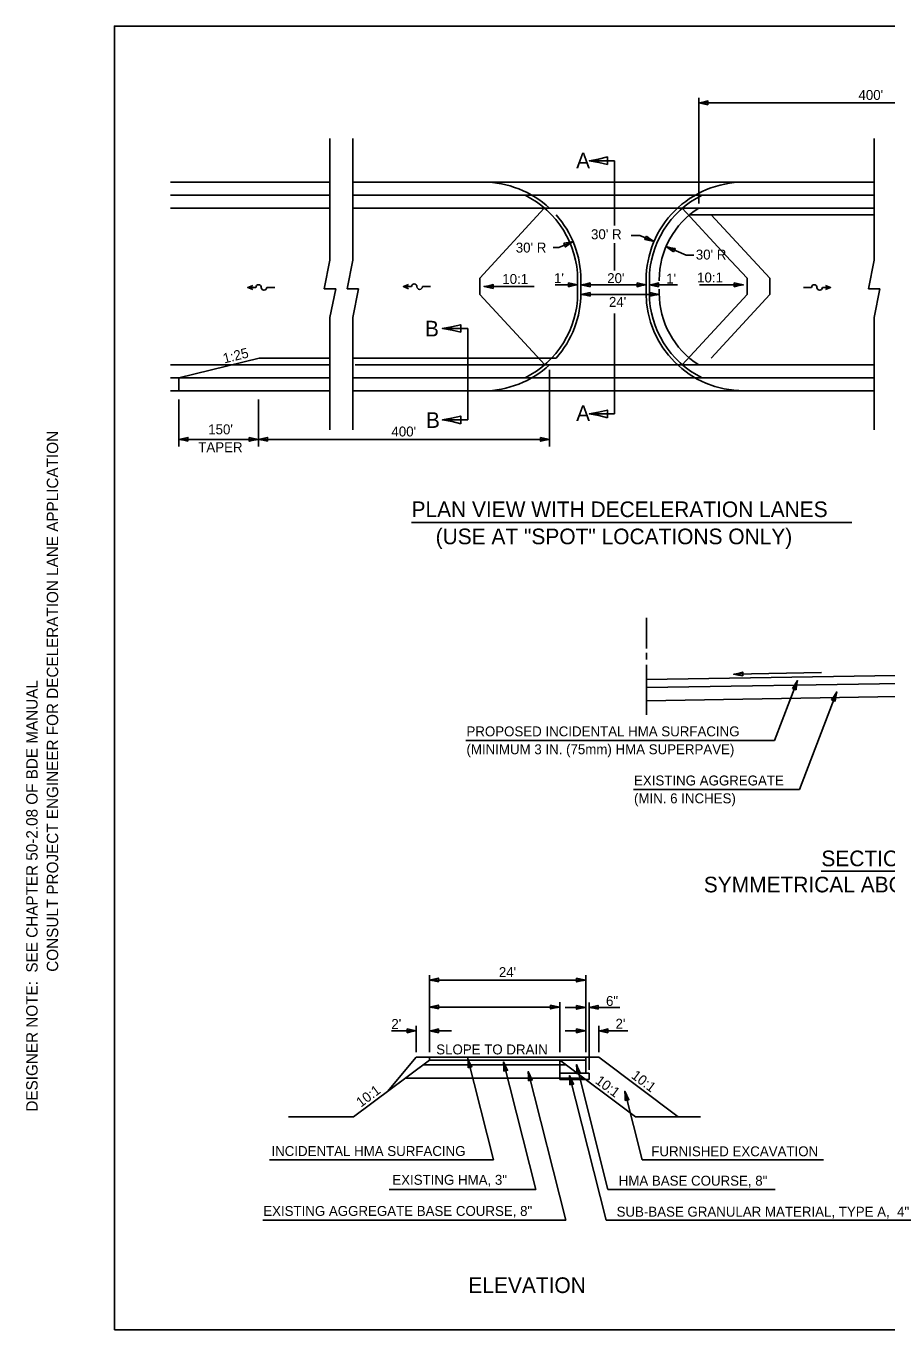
# Model space of a CAD drawing. Extents: x 2261326 to 2261983, y -3123705 to -3123305.
# Drawn here: x 2261326.2 to 2261590.4, y -3123705.1 to -3123305.1 of the extents above; entities that cross this region are included whole.
import ezdxf

# ---------------------------------------------------------------- set-up
doc = ezdxf.new("R2010")
doc.units = 0
for name, color, linetype in [('Default', 7, 'Continuous'), ('RD_Pr_Roadway_Dimensions', 7, 'Continuous'), ('RD_Pr_Roadway_Items', 7, 'Continuous'), ('RD_Pr_Roadway_Notes', 7, 'Continuous'), ('SC_Scratch7', 7, 'Continuous')]:
    doc.layers.add(name, color=color, linetype=linetype)

msp = doc.modelspace()

# ---------------------------------------------------------------- linework, layer by layer
at = {"layer": 'Default'}
msp.add_lwpolyline([(2261353.31, -3123705.08), (2261983.31, -3123705.08), (2261983.31, -3123305.08), (2261353.31, -3123305.08)], close=True, dxfattribs=at)
at = {"layer": 'RD_Pr_Roadway_Dimensions'}
for p, q in [((2261532.62, -3123327.13), (2261532.62, -3123359.47)), ((2261638.38, -3123328.63), (2261532.62, -3123328.63)), ((2261489.66, -3123373.05), (2261494.05, -3123371.17)), ((2261511.87, -3123369.29), (2261514.51, -3123369.29)), ((2261514.51, -3123369.29), (2261518.9, -3123371.17)), ((2261489.66, -3123373.05), (2261487.99, -3123373.05)), ((2261522.58, -3123372.74), (2261528.78, -3123375.4)), ((2261528.78, -3123375.4), (2261531.14, -3123375.4)), ((2261466.77, -3123384.97), (2261482.08, -3123384.97)), ((2261488.59, -3123384.48), (2261495.47, -3123384.48)), ((2261496.47, -3123384.48), (2261516.48, -3123384.48)), ((2261496.47, -3123387.4), (2261520.48, -3123387.4)), ((2261517.48, -3123384.48), (2261526.11, -3123384.48)), ((2261532.85, -3123384.48), (2261546.33, -3123384.48)), ((2261486.87, -3123410.58), (2261486.87, -3123434.04)), ((2261373.1, -3123419.66), (2261373.1, -3123434.04)), ((2261397.51, -3123419.66), (2261397.51, -3123434.04)), ((2261397.51, -3123431.88), (2261373.1, -3123431.88)), ((2261486.87, -3123431.88), (2261397.51, -3123431.88)), ((2261570.3, -3123503.42), (2261543.35, -3123503.93)), ((2261449.96, -3123619.92), (2261449.96, -3123596.23)), ((2261497.96, -3123597.74), (2261449.96, -3123597.74)), ((2261497.96, -3123619.92), (2261497.96, -3123596.23)), ((2261489.96, -3123606.02), (2261449.96, -3123606.02)), ((2261489.96, -3123619.92), (2261489.96, -3123604.52)), ((2261497.96, -3123606.12), (2261491.66, -3123606.12)), ((2261498.96, -3123625.31), (2261498.96, -3123604.62)), ((2261508.4, -3123606.12), (2261498.96, -3123606.12)), ((2261445.96, -3123619.92), (2261445.96, -3123611.82)), ((2261501.96, -3123619.92), (2261501.96, -3123611.82)), ((2261445.96, -3123613.32), (2261438.37, -3123613.32)), ((2261456.8, -3123613.32), (2261449.96, -3123613.32)), ((2261497.96, -3123613.32), (2261491.66, -3123613.32)), ((2261510.84, -3123613.32), (2261501.96, -3123613.32))]:
    msp.add_line(p, q, dxfattribs=at)
for points in [[(2261535.42, -3123329.22), (2261535.42, -3123328.63), (2261535.42, -3123328.05), (2261534.02, -3123328.39), (2261532.62, -3123328.63), (2261534.11, -3123328.9)], [(2261491.25, -3123371.73), (2261491.48, -3123372.27), (2261491.71, -3123372.81), (2261492.86, -3123371.94), (2261494.05, -3123371.17), (2261492.57, -3123371.5)], [(2261516.56, -3123369.53), (2261516.32, -3123370.06), (2261516.09, -3123370.6), (2261517.52, -3123370.84), (2261518.9, -3123371.17), (2261517.63, -3123370.33)], [(2261524.92, -3123374.38), (2261525.15, -3123373.84), (2261525.38, -3123373.3), (2261523.96, -3123373.07), (2261522.58, -3123372.74), (2261523.84, -3123373.58)], [(2261492.68, -3123383.89), (2261492.67, -3123384.48), (2261492.67, -3123385.06), (2261494.07, -3123384.72), (2261495.47, -3123384.48), (2261493.98, -3123384.2)], [(2261499.27, -3123385.06), (2261499.27, -3123384.48), (2261499.27, -3123383.89), (2261497.87, -3123384.23), (2261496.47, -3123384.48), (2261497.97, -3123384.75)], [(2261513.68, -3123383.89), (2261513.68, -3123384.48), (2261513.68, -3123385.06), (2261515.08, -3123384.72), (2261516.48, -3123384.48), (2261514.98, -3123384.2)], [(2261520.27, -3123385.06), (2261520.28, -3123384.48), (2261520.28, -3123383.89), (2261518.88, -3123384.23), (2261517.48, -3123384.48), (2261518.97, -3123384.75)], [(2261543.53, -3123383.89), (2261543.53, -3123384.48), (2261543.53, -3123385.06), (2261544.93, -3123384.72), (2261546.33, -3123384.48), (2261544.84, -3123384.2)], [(2261469.57, -3123385.56), (2261469.57, -3123384.97), (2261469.57, -3123384.39), (2261468.17, -3123384.73), (2261466.77, -3123384.97), (2261468.26, -3123385.25)], [(2261499.27, -3123387.99), (2261499.27, -3123387.4), (2261499.27, -3123386.82), (2261497.87, -3123387.16), (2261496.47, -3123387.4), (2261497.97, -3123387.67)], [(2261517.68, -3123386.82), (2261517.68, -3123387.4), (2261517.68, -3123387.99), (2261519.08, -3123387.64), (2261520.48, -3123387.4), (2261518.99, -3123387.13)], [(2261375.9, -3123432.47), (2261375.9, -3123431.88), (2261375.9, -3123431.3), (2261374.5, -3123431.64), (2261373.1, -3123431.88), (2261374.59, -3123432.16)], [(2261394.71, -3123431.3), (2261394.71, -3123431.88), (2261394.71, -3123432.47), (2261396.11, -3123432.13), (2261397.51, -3123431.88), (2261396.02, -3123431.61)], [(2261400.31, -3123432.47), (2261400.31, -3123431.88), (2261400.31, -3123431.3), (2261398.91, -3123431.64), (2261397.51, -3123431.88), (2261399, -3123432.16)], [(2261484.07, -3123431.3), (2261484.07, -3123431.88), (2261484.07, -3123432.47), (2261485.47, -3123432.13), (2261486.87, -3123431.88), (2261485.38, -3123431.61)], [(2261546.16, -3123504.46), (2261546.15, -3123503.88), (2261546.14, -3123503.29), (2261544.75, -3123503.66), (2261543.35, -3123503.93), (2261544.85, -3123504.17)], [(2261452.76, -3123598.32), (2261452.76, -3123597.74), (2261452.76, -3123597.15), (2261451.36, -3123597.49), (2261449.96, -3123597.74), (2261451.45, -3123598.01)], [(2261495.16, -3123597.15), (2261495.16, -3123597.74), (2261495.16, -3123598.32), (2261496.56, -3123597.98), (2261497.96, -3123597.74), (2261496.47, -3123597.46)], [(2261495.16, -3123597.15), (2261495.16, -3123597.74), (2261495.16, -3123598.32), (2261496.56, -3123597.98), (2261497.96, -3123597.74), (2261496.47, -3123597.46)], [(2261452.76, -3123606.61), (2261452.76, -3123606.02), (2261452.76, -3123605.44), (2261451.36, -3123605.78), (2261449.96, -3123606.02), (2261451.45, -3123606.29)], [(2261487.16, -3123605.44), (2261487.16, -3123606.02), (2261487.16, -3123606.61), (2261488.56, -3123606.27), (2261489.96, -3123606.02), (2261488.47, -3123605.75)], [(2261495.16, -3123605.53), (2261495.16, -3123606.12), (2261495.16, -3123606.7), (2261496.56, -3123606.36), (2261497.96, -3123606.12), (2261496.47, -3123605.85)], [(2261501.76, -3123606.7), (2261501.76, -3123606.12), (2261501.76, -3123605.53), (2261500.36, -3123605.87), (2261498.96, -3123606.12), (2261500.45, -3123606.39)], [(2261443.16, -3123612.73), (2261443.16, -3123613.32), (2261443.16, -3123613.9), (2261444.56, -3123613.56), (2261445.96, -3123613.32), (2261444.46, -3123613.05)], [(2261452.76, -3123613.9), (2261452.76, -3123613.32), (2261452.76, -3123612.73), (2261451.36, -3123613.08), (2261449.96, -3123613.32), (2261451.45, -3123613.59)], [(2261495.16, -3123612.73), (2261495.16, -3123613.32), (2261495.16, -3123613.9), (2261496.56, -3123613.56), (2261497.96, -3123613.32), (2261496.47, -3123613.05)], [(2261504.76, -3123613.9), (2261504.76, -3123613.32), (2261504.76, -3123612.73), (2261503.36, -3123613.08), (2261501.96, -3123613.32), (2261503.45, -3123613.59)]]:
    msp.add_lwpolyline(points, close=True, dxfattribs=at)
at = {"layer": 'RD_Pr_Roadway_Items'}
for p, q in [((2261419.47, -3123339.59), (2261419.47, -3123376.87)), ((2261426.47, -3123339.59), (2261426.47, -3123376.87)), ((2261586.48, -3123339.59), (2261586.48, -3123376.87)), ((2261370.54, -3123352.97), (2261419.47, -3123352.97)), ((2261426.47, -3123352.97), (2261586.48, -3123352.97)), ((2261546.48, -3123352.97), (2261586.48, -3123352.97)), ((2261370.54, -3123356.97), (2261419.47, -3123356.97)), ((2261426.47, -3123356.97), (2261586.48, -3123356.97)), ((2261370.54, -3123360.97), (2261419.47, -3123360.97)), ((2261426.47, -3123360.97), (2261586.48, -3123360.97)), ((2261465.47, -3123382.47), (2261485.21, -3123360.97)), ((2261540.95, -3123375.42), (2261527.58, -3123360.97)), ((2261529.86, -3123362.97), (2261586.48, -3123362.97)), ((2261554.45, -3123382.47), (2261536.4, -3123362.97)), ((2261547.48, -3123382.47), (2261540.95, -3123375.42)), ((2261419.47, -3123376.87), (2261417.71, -3123385.68)), ((2261426.47, -3123376.87), (2261424.71, -3123385.68)), ((2261586.48, -3123376.87), (2261584.72, -3123385.68)), ((2261465.47, -3123387.47), (2261465.47, -3123382.47)), ((2261495.47, -3123386.97), (2261495.47, -3123382.97)), ((2261496.47, -3123386.97), (2261496.47, -3123382.97)), ((2261516.48, -3123386.98), (2261516.48, -3123382.98)), ((2261517.48, -3123386.98), (2261517.48, -3123382.98)), ((2261520.48, -3123382.98), (2261520.48, -3123383.23)), ((2261547.48, -3123387.47), (2261547.48, -3123382.47)), ((2261554.45, -3123387.47), (2261554.45, -3123382.47)), ((2261396.73, -3123385.28), (2261394.22, -3123385.28)), ((2261402.56, -3123385.28), (2261400.06, -3123385.28)), ((2261417.71, -3123385.68), (2261419.47, -3123385.68)), ((2261419.47, -3123385.68), (2261421.23, -3123385.68)), ((2261421.23, -3123385.68), (2261419.47, -3123394.48)), ((2261424.71, -3123385.68), (2261426.47, -3123385.68)), ((2261426.47, -3123385.68), (2261428.23, -3123385.68)), ((2261428.23, -3123385.68), (2261426.47, -3123394.48)), ((2261444.49, -3123385.02), (2261441.99, -3123385.02)), ((2261450.32, -3123385.02), (2261447.82, -3123385.02)), ((2261465.47, -3123387.47), (2261485.37, -3123408.98)), ((2261520.48, -3123385.76), (2261520.48, -3123386.98)), ((2261547.48, -3123387.47), (2261527.58, -3123408.98)), ((2261554.45, -3123387.47), (2261536.4, -3123406.98)), ((2261564.73, -3123385.28), (2261567.22, -3123385.28)), ((2261570.56, -3123385.28), (2261573.06, -3123385.28)), ((2261584.72, -3123385.68), (2261586.48, -3123385.68)), ((2261586.48, -3123385.68), (2261588.24, -3123385.68)), ((2261588.24, -3123385.68), (2261586.48, -3123394.48)), ((2261419.47, -3123394.48), (2261419.47, -3123428.95)), ((2261426.47, -3123394.48), (2261426.47, -3123428.95)), ((2261586.48, -3123394.48), (2261586.48, -3123428.95)), ((2261373.1, -3123412.98), (2261397.76, -3123406.98)), ((2261419.47, -3123406.98), (2261397.76, -3123406.98)), ((2261488.83, -3123406.98), (2261426.47, -3123406.98)), ((2261370.54, -3123408.98), (2261419.47, -3123408.98)), ((2261427.17, -3123408.98), (2261586.48, -3123408.98)), ((2261370.54, -3123412.98), (2261419.47, -3123412.98)), ((2261373.1, -3123412.98), (2261373.1, -3123416.98)), ((2261426.47, -3123412.98), (2261586.48, -3123412.98)), ((2261370.54, -3123416.98), (2261419.47, -3123416.98)), ((2261419.47, -3123416.98), (2261373.1, -3123416.98)), ((2261426.47, -3123416.98), (2261586.48, -3123416.98)), ((2261466.47, -3123416.98), (2261426.47, -3123416.98)), ((2261516.59, -3123496), (2261516.59, -3123486.62)), ((2261516.59, -3123499.4), (2261516.59, -3123497.35)), ((2261516.59, -3123516.43), (2261516.59, -3123501)), ((2261516.59, -3123505.58), (2261599.45, -3123504.19)), ((2261516.59, -3123508.05), (2261594.61, -3123506.74)), ((2261631.27, -3123510.12), (2261516.59, -3123512.06)), ((2261449.96, -3123622.3), (2261426.74, -3123639.71)), ((2261445.96, -3123621.42), (2261437.13, -3123631.92)), ((2261449.96, -3123622.3), (2261437.13, -3123631.92)), ((2261445.96, -3123621.42), (2261501.96, -3123621.42)), ((2261447.96, -3123623.8), (2261491.96, -3123623.8)), ((2261449.96, -3123621.42), (2261449.96, -3123622.3)), ((2261449.96, -3123622.3), (2261497.96, -3123622.3)), ((2261489.96, -3123622.3), (2261513.18, -3123639.71)), ((2261489.96, -3123622.3), (2261489.96, -3123628.3)), ((2261497.96, -3123621.42), (2261497.96, -3123626.3)), ((2261501.96, -3123621.42), (2261526.34, -3123639.71)), ((2261442.62, -3123627.8), (2261497.29, -3123627.8)), ((2261489.96, -3123626.3), (2261498.96, -3123626.3)), ((2261498.96, -3123626.3), (2261498.96, -3123628.3)), ((2261489.96, -3123628.3), (2261498.96, -3123628.3)), ((2261406.73, -3123639.71), (2261426.74, -3123639.71)), ((2261513.18, -3123639.71), (2261533.19, -3123639.71))]:
    msp.add_line(p, q, dxfattribs=at)
for points in [[(2261395.76, -3123385.92), (2261394.22, -3123385.28), (2261395.76, -3123384.64)], [(2261443.52, -3123385.66), (2261441.99, -3123385.02), (2261443.52, -3123384.38)], [(2261571.52, -3123384.64), (2261573.06, -3123385.28), (2261571.52, -3123385.92)]]:
    msp.add_lwpolyline(points, dxfattribs=at)
for centre, radius, start, end in [((2261466.47, -3123382.97), 30, 47.1664, 90), ((2261546.48, -3123382.97), 30, 90, 180.0023), ((2261466.47, -3123382.97), 29, 0.0023, 63.7082), ((2261546.48, -3123382.97), 29, 116.2918, 180.0023), ((2261466.47, -3123382.97), 30, 0.0023, 41.8101), ((2261546.48, -3123382.97), 26, 122.2045, 180.0023), ((2261397.56, -3123385.28), 0.833, 360, 180), ((2261399.22, -3123385.28), 0.833, 180, 0), ((2261445.32, -3123385.02), 0.833, 360, 180), ((2261446.99, -3123385.02), 0.833, 180, 0), ((2261466.47, -3123386.98), 29, 296.2918, 0.0023), ((2261466.47, -3123386.98), 30, 318.1898, 0.0023), ((2261546.48, -3123386.98), 30, 180.0023, 269.9977), ((2261546.48, -3123386.98), 29, 180.0023, 243.7082), ((2261546.48, -3123386.98), 26, 180.0023, 237.7955), ((2261568.06, -3123385.28), 0.833, 0, 180), ((2261569.73, -3123385.28), 0.833, 180, 360), ((2261466.47, -3123386.98), 30, 270.0015, 312.8331)]:
    msp.add_arc(centre, radius, start, end, dxfattribs=at)
at = {"layer": 'RD_Pr_Roadway_Notes'}
for p, q in [((2261506.82, -3123346.38), (2261499.02, -3123346.38)), ((2261506.82, -3123346.38), (2261506.82, -3123366.28)), ((2261506.82, -3123371.67), (2261506.82, -3123380.02)), ((2261506.82, -3123393.24), (2261506.82, -3123424.05)), ((2261461.78, -3123397.86), (2261453.99, -3123397.86)), ((2261461.78, -3123397.86), (2261461.78, -3123425.89)), ((2261461.78, -3123425.89), (2261453.99, -3123425.89)), ((2261506.82, -3123424.05), (2261499.02, -3123424.05)), ((2261444.52, -3123457.42), (2261579.62, -3123457.42)), ((2261555.92, -3123524.23), (2261562.93, -3123505.88)), ((2261563.5, -3123539.33), (2261574.96, -3123509.35)), ((2261461.17, -3123524.23), (2261555.92, -3123524.23)), ((2261512.56, -3123539.33), (2261563.5, -3123539.33)), ((2261570.18, -3123564.36), (2261614.39, -3123564.36)), ((2261461.75, -3123621.8), (2261469.64, -3123652.91)), ((2261472.72, -3123622.86), (2261482.64, -3123662.02)), ((2261495.07, -3123623.7), (2261504.77, -3123662.02)), ((2261480.31, -3123625.81), (2261491.86, -3123671.41)), ((2261492.96, -3123627.08), (2261504.19, -3123671.41)), ((2261509.94, -3123631.88), (2261515.27, -3123652.91)), ((2261400.92, -3123652.91), (2261469.64, -3123652.91)), ((2261515.27, -3123652.91), (2261570.86, -3123652.91)), ((2261437.68, -3123662.02), (2261482.64, -3123662.02)), ((2261504.77, -3123662.02), (2261556.06, -3123662.02)), ((2261398.89, -3123671.41), (2261491.86, -3123671.41)), ((2261504.19, -3123671.41), (2261599.75, -3123671.41))]:
    msp.add_line(p, q, dxfattribs=at)
for points in [[(2261504.62, -3123347.55), (2261504.62, -3123346.38), (2261504.62, -3123345.21), (2261501.82, -3123345.89), (2261499.02, -3123346.38), (2261502.01, -3123346.92)], [(2261459.59, -3123399.03), (2261459.59, -3123397.86), (2261459.59, -3123396.69), (2261456.79, -3123397.37), (2261453.99, -3123397.86), (2261456.98, -3123398.4)], [(2261504.62, -3123425.22), (2261504.62, -3123424.05), (2261504.62, -3123422.88), (2261501.82, -3123423.57), (2261499.02, -3123424.05), (2261502.01, -3123424.6)], [(2261459.59, -3123427.06), (2261459.59, -3123425.89), (2261459.59, -3123424.72), (2261456.79, -3123425.4), (2261453.99, -3123425.89), (2261456.98, -3123426.43)], [(2261561.39, -3123508.29), (2261561.93, -3123508.5), (2261562.48, -3123508.71), (2261562.66, -3123507.27), (2261562.93, -3123505.88), (2261562.15, -3123507.18)], [(2261573.41, -3123511.76), (2261573.96, -3123511.97), (2261574.51, -3123512.18), (2261574.69, -3123510.75), (2261574.96, -3123509.35), (2261574.17, -3123510.65)], [(2261461.87, -3123624.66), (2261462.44, -3123624.52), (2261463.01, -3123624.37), (2261462.33, -3123623.1), (2261461.75, -3123621.8), (2261461.86, -3123623.32)], [(2261472.84, -3123625.71), (2261473.41, -3123625.57), (2261473.97, -3123625.43), (2261473.3, -3123624.15), (2261472.72, -3123622.86), (2261472.82, -3123624.37)], [(2261495.19, -3123626.56), (2261495.75, -3123626.41), (2261496.32, -3123626.27), (2261495.64, -3123625), (2261495.07, -3123623.7), (2261495.17, -3123625.21)], [(2261480.43, -3123628.67), (2261481, -3123628.52), (2261481.56, -3123628.38), (2261480.89, -3123627.11), (2261480.31, -3123625.81), (2261480.41, -3123627.32)], [(2261493.08, -3123629.93), (2261493.65, -3123629.79), (2261494.21, -3123629.65), (2261493.54, -3123628.37), (2261492.96, -3123627.08), (2261493.06, -3123628.59)], [(2261510.06, -3123634.74), (2261510.63, -3123634.6), (2261511.2, -3123634.45), (2261510.52, -3123633.18), (2261509.94, -3123631.88), (2261510.05, -3123633.4)]]:
    msp.add_lwpolyline(points, close=True, dxfattribs=at)

# ---------------------------------------------------------------- texts
at = {"layer": 'RD_Pr_Roadway_Dimensions'}
for s, p in [("400'", (2261581.64, -3123327.74)), ("30' R", (2261499.57, -3123370.47)), ("30' R", (2261476.48, -3123374.57)), ("30' R", (2261531.72, -3123376.71)), ('10:1', (2261472.35, -3123384.19)), ("1'", (2261488.21, -3123383.94)), ("20'", (2261504.54, -3123383.94)), ("1'", (2261522.64, -3123384.07)), ('10:1', (2261532.12, -3123383.74)), ("24'", (2261505.07, -3123391.23)), ("150'", (2261382.11, -3123430.33)), ("400'", (2261438.33, -3123430.99)), ('TAPER', (2261379.06, -3123435.81)), ("24'", (2261471.29, -3123596.84)), ('6"', (2261504.17, -3123605.69)), ("2'", (2261438.3, -3123612.75)), ("2'", (2261507.09, -3123612.68)), ('SLOPE TO DRAIN', (2261452.08, -3123620.56))]:
    msp.add_text(s, height=3.048, dxfattribs=at).set_placement(p)
for s, rotation, p in [('1:25', 14.0121, (2261387.05, -3123408.6)), ('10:1', 323.1301, (2261500.64, -3123629.19)), ('10:1', 323.1301, (2261511.69, -3123627.6)), ('10:1', 36.8699, (2261428.95, -3123636.93))]:
    msp.add_text(s, height=3.048, rotation=rotation, dxfattribs=at).set_placement(p)
at = {"layer": 'RD_Pr_Roadway_Notes'}
for s, height, p in [('A', 4.8, (2261495, -3123348.74)), ('B', 4.8, (2261448.62, -3123400.3)), ('B', 4.8, (2261448.93, -3123428.36)), ('A', 4.8, (2261495, -3123426.26)), ('PLAN VIEW WITH DECELERATION LANES', 4.8, (2261444.5, -3123455.72)), ('(USE AT "SPOT" LOCATIONS ONLY)', 4.8, (2261451.9, -3123464.05)), ('PROPOSED INCIDENTAL HMA SURFACING', 3.048, (2261461.35, -3123522.98)), ('(MINIMUM 3 IN. (75mm) HMA SUPERPAVE)', 3.048, (2261461.35, -3123528.47)), ('EXISTING AGGREGATE', 3.048, (2261512.76, -3123538.05)), ('(MIN. 6 INCHES)', 3.048, (2261512.76, -3123543.53)), ('SECTION A-A', 4.8, (2261570.26, -3123562.83)), ('SYMMETRICAL ABOUT CENTERLINE', 4.8, (2261534.18, -3123570.85)), ('INCIDENTAL HMA SURFACING', 3.048, (2261401.51, -3123651.73)), ('FURNISHED EXCAVATION', 3.048, (2261518.08, -3123651.81)), ('EXISTING HMA, 3"', 3.048, (2261438.6, -3123660.56)), ('HMA BASE COURSE, 8"', 3.048, (2261508.07, -3123660.83)), ('EXISTING AGGREGATE BASE COURSE, 8"', 3.048, (2261398.99, -3123670.11)), ('SUB-BASE GRANULAR MATERIAL, TYPE A,  4"', 3.048, (2261507.42, -3123670.34)), ('ELEVATION', 4.8, (2261461.95, -3123693.76))]:
    msp.add_text(s, height=height, dxfattribs=at).set_placement(p)
at = {"layer": 'SC_Scratch7'}
for s, p in [('                                 CONSULT PROJECT ENGINEER FOR DECELERATION LANE APPLICATION', (2261336.07, -3123638.11)), ('DESIGNER NOTE:  SEE CHAPTER 50-2.08 OF BDE MANUAL', (2261329.77, -3123638.11))]:
    msp.add_text(s, height=3.5, rotation=90, dxfattribs=at).set_placement(p)

doc.saveas('drawing.dxf')
